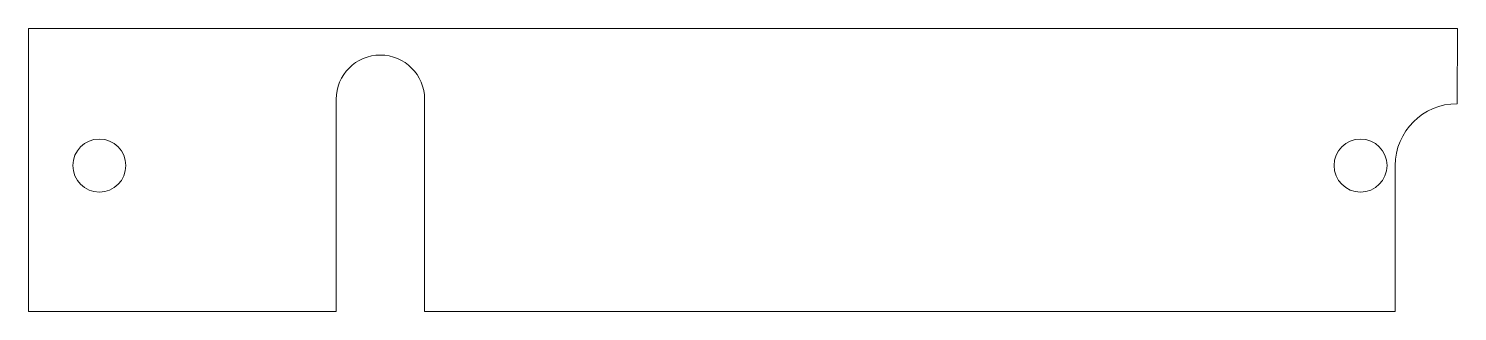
# Model space of a CAD drawing. Header units: millimetres. Extents: x -12.5 to 68.3, y 0 to 16.
import ezdxf

# ---------------------------------------------------------------- set-up
doc = ezdxf.new("R2010")
doc.units = ezdxf.units.MM

msp = doc.modelspace()

# ---------------------------------------------------------------- linework, layer by layer
at = {"color": 7, "linetype": 'Continuous', "lineweight": 15}
for p, q in [((-12.45, 0), (-12.45, 16)), ((68.329, 16), (-12.45, 16)), ((68.329, 16), (68.311, 11.75)), ((4.939, 0), (4.939, 12)), ((9.939, 12), (9.939, 0)), ((64.811, 0), (64.811, 8.25)), ((4.939, 0), (-12.45, 0)), ((64.811, 0), (9.939, 0))]:
    msp.add_line(p, q, dxfattribs=at)
for centre in [(-8.45, 8.25), (62.851, 8.25)]:
    msp.add_circle(centre, 1.5, dxfattribs=at)
for centre, radius, start in [((7.439, 12), 2.5, 0), ((68.311, 8.25), 3.5, 90)]:
    msp.add_arc(centre, radius, start, 180, dxfattribs=at)

doc.saveas('drawing.dxf')
